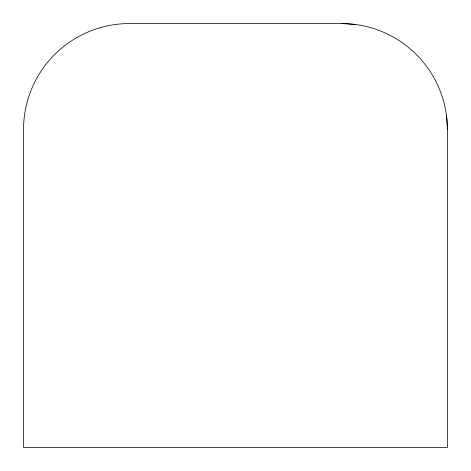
<?xml version="1.0" encoding="UTF-8"?>
<svg xmlns="http://www.w3.org/2000/svg" width="471" height="471" viewBox="0 0 471 471"><rect width="100%" height="100%" fill="white"/><g stroke="black" fill="none" stroke-linecap="round" stroke-linejoin="round"><path stroke-width="0.71" d="M355.305 24.457L341.475 23.55L129.525 23.55A105.975 105.975 0 0 0 23.55 129.525L23.55 447.45L447.45 447.45L447.45 129.525L446.543 115.695M341.475 23.55A105.975 105.975 0 0 1 447.45 129.525"/></g></svg>
